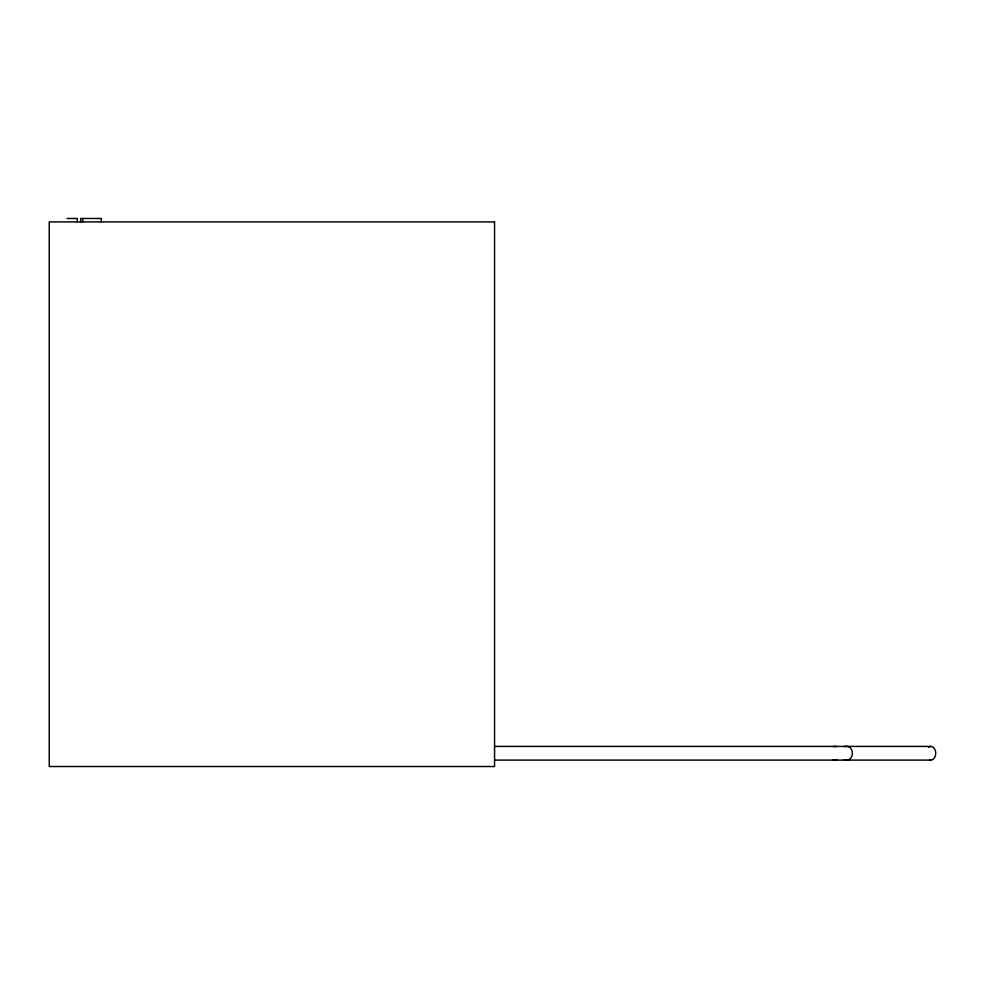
<?xml version="1.0" encoding="UTF-8"?>
<svg xmlns="http://www.w3.org/2000/svg" width="985" height="985" viewBox="0 0 985 985"><rect width="100%" height="100%" fill="white"/><g stroke="black" fill="none" stroke-linecap="round" stroke-linejoin="round"><path stroke-width="1.48" d="M835.169 746.408L833.396 746.642M844.133 746.642C855.078 743.7 855.078 762.821 844.133 759.878M834.824 760.112L836.942 759.878M67.029 218.473L77.298 218.473L77.298 221.896M494.556 746.408L930.874 746.408M836.597 746.642L834.824 746.408M494.556 760.112L930.874 760.112M833.051 759.878L835.169 760.112M101.283 221.896L101.283 218.473L80.733 218.473L80.733 221.896M82.715 218.473L82.715 221.896M928.436 747.332A6.846 4.876 -90 0 1 935.713 752.368A6.846 4.876 -90 0 1 929.618 759.878M494.556 221.896L49.25 221.896L49.25 766.527L494.556 766.527L494.556 221.896"/></g></svg>
